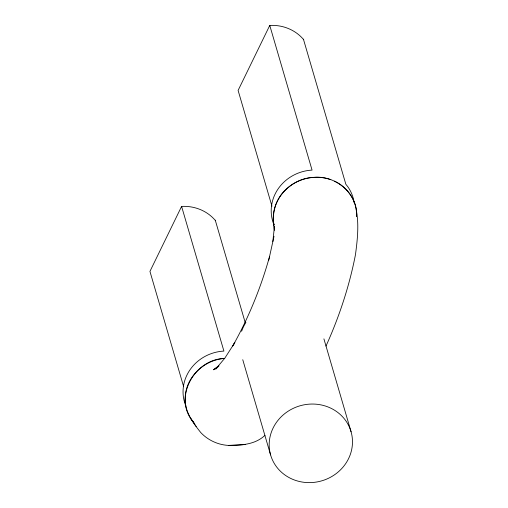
<?xml version="1.0" encoding="UTF-8"?>
<svg xmlns="http://www.w3.org/2000/svg" width="508" height="508" viewBox="0 0 508 508"><rect width="100%" height="100%" fill="white"/><g stroke="black" fill="none" stroke-linecap="round" stroke-linejoin="round"><path stroke-width="0.76" d="M356.572 216.237C357.295 201.397 347.834 187.122 334.378 181.14M272.853 241.541L274.434 226.422L274.555 230.092M268.757 260.166L274.002 236.328M269.558 256.54C260.89 287.687 248.59 317.805 232.734 345.986L234.842 342.544L224.892 358.051L215.684 369.113L218.948 365.963M325.99 346.088C339.198 316.852 349.371 286.169 355.467 254.648C357.448 239.738 359.118 224.784 356.254 209.855M245.218 322.586L215.379 220.555L214.84 219.875A41.872 39.065 -16.3 0 0 181.597 206.407L149.943 271.399L183.566 386.385M353.752 200.425A41.872 39.065 -16.3 0 0 347.783 186.703L345.846 184.245L303.536 39.567L303.003 38.887A41.872 39.065 -16.3 0 0 269.761 25.425L238.1 90.418L271.945 206.159M215.379 220.555L215.57 220.167M303.536 39.567L303.727 39.18M218.777 365.741L213.366 369.792L216.567 367.805M264.979 435.305C255.143 444.703 241.154 445.364 228.34 445.408C217.957 444.817 208.032 440.226 200.876 432.689C192.697 422.465 183.972 410.674 185.223 396.811C186.277 376.39 204.724 359.651 224.758 358.445C194.342 358.839 172.371 398.386 193.618 422.37L190.557 418.167M228.34 445.408L245.485 444.564M330.791 179.68C315.786 174.371 298.152 178.137 286.487 188.919C274.879 199.009 271.221 215.36 274.358 230.029M194.361 423.316L194.729 423.691L193.986 422.815M192.672 421.253L196.177 426.491M269.761 25.425L312.064 170.104A41.872 39.065 -16.3 0 0 274.072 225.031M323.913 338.88L351.079 431.781A41.872 39.065 -16.3 0 1 300.025 481.635A41.872 39.065 -16.3 0 1 281.4 416.585A41.872 39.065 -16.3 0 1 351.079 431.781M242.754 359.708L270.586 454.889M181.597 206.407L223.907 351.085A41.872 39.065 -16.3 0 0 185.915 406.019M273.691 223.272L274.06 225.152M273.92 224.695C269.17 200.774 290.57 177.876 314.179 177.336C336.004 175.343 357.924 193.821 356.61 216.338M353.905 201.2A41.872 39.065 -16.3 0 1 354.159 202.768M241.611 331.299A41.872 39.065 -16.3 0 1 245.91 322.472"/></g></svg>
